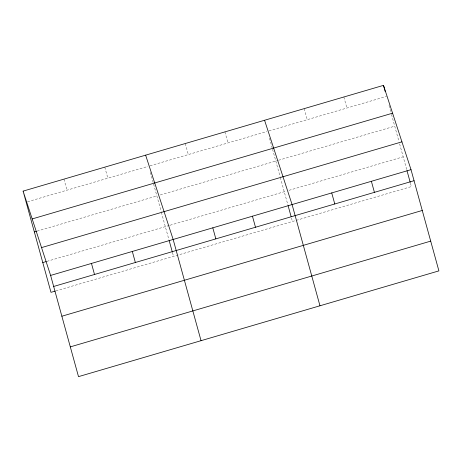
<?xml version="1.0" encoding="UTF-8"?>
<svg xmlns="http://www.w3.org/2000/svg" width="462" height="462" viewBox="0 0 462 462"><rect width="100%" height="100%" fill="white"/><g stroke="black" fill="none" stroke-linecap="round" stroke-linejoin="round"><path stroke-width="0.35" stroke-dasharray="2.31 1.73" d="M27.529 201.761L147.984 166.412M150.046 165.806L266.926 131.508M268.976 130.908L386.538 96.408M37.11 231.11L156.872 195.963M160.291 194.964L277.853 160.464M278.54 160.262L394.733 126.166M46.939 261.359L169.421 225.421M170.103 225.219L286.301 191.124M289.033 190.321L403.176 156.826M55.827 290.916L411.376 186.579L410.423 183.119M389.016 105.405L391.302 113.71M391.493 114.403L398.862 141.153M399.613 143.878L406.803 169.97M343.849 96.997L346.893 108.044M304.21 108.628L307.253 119.675M269.513 138.23L272.372 148.608M272.563 149.301L280.122 176.732M280.307 177.414L287.872 204.874M291.493 218.018L292.446 221.477M224.919 131.895L227.962 142.943M185.279 143.526L188.323 154.574M150.393 172.436L161.192 211.636M161.377 212.318L168.942 239.772M172.563 252.922L173.516 256.381M104.787 167.146L107.831 178.193M63.947 179.135L66.99 190.182"/><path stroke-width="0.69" d="M23.1 191.118L383.495 85.36L411.018 169.664L438.9 270.882L78.505 376.64L50.624 275.421L23.1 191.118L50.982 292.336L55.134 291.118M32.184 218.936L392.579 113.184M34.338 231.924L36.417 231.312M41.54 247.603L401.934 141.846M42.781 262.578L46.246 261.561M50.624 275.421L411.018 169.664M53.667 286.469L414.062 180.711M61.862 316.222L422.256 210.464M70.311 346.881L430.705 241.124M264.564 120.264L292.088 204.562L319.97 305.78M145.634 155.163L173.158 239.46L201.039 340.679M383.495 85.36L385.204 91.574M406.993 170.663L410.233 182.426M371.379 181.295L374.422 192.342M331.733 192.931L334.777 203.979M288.063 205.561L291.112 216.638M252.448 216.199L255.492 227.24M212.803 227.83L215.846 238.877M169.132 240.465L172.372 252.229M132.317 251.449L135.36 262.497M91.47 263.432L94.514 274.48"/></g></svg>
